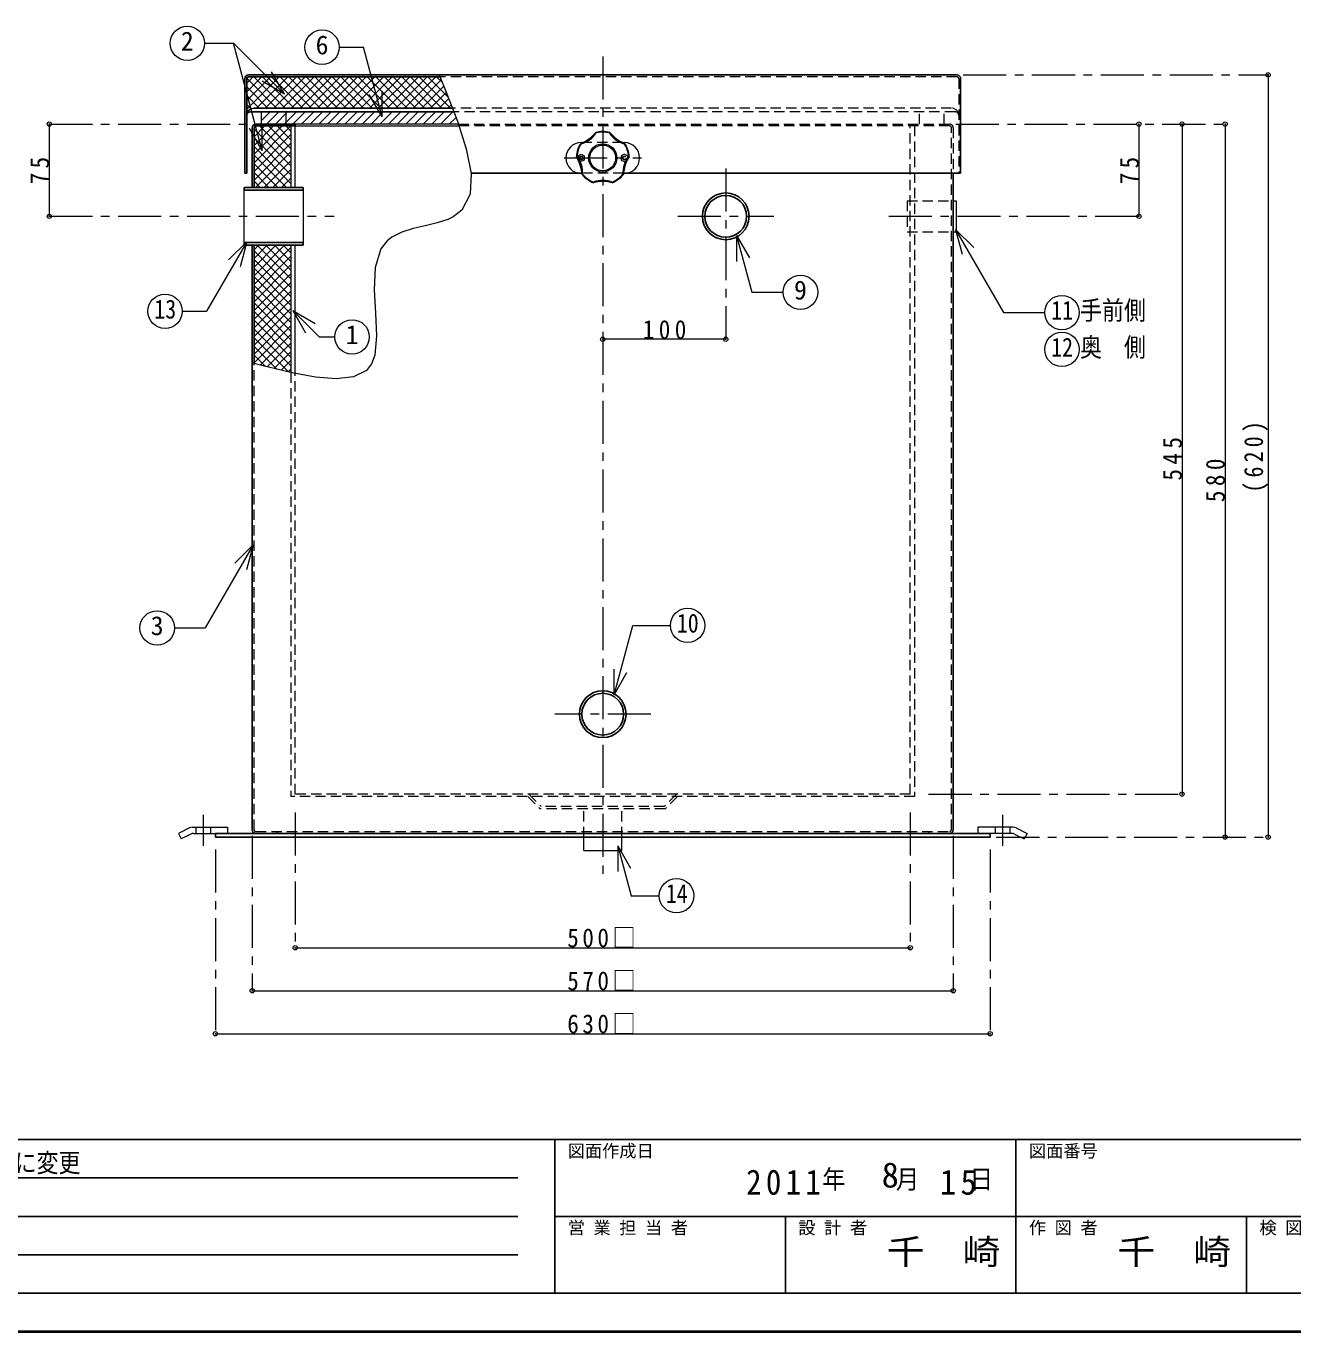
# Model space of a CAD drawing. Units: millimetres at full size, sheet at 1:7. Extents: x -1486 to 1349, y -951 to 1016.
# Drawn here: x -537 to 493, y -951 to 112 of the extents above; entities that cross this region are included whole.
import ezdxf
from ezdxf.enums import TextEntityAlignment as Align

# ---------------------------------------------------------------- set-up
doc = ezdxf.new("R2010")
doc.units = ezdxf.units.MM
doc.header["$LTSCALE"] = 7
doc.header["$PDMODE"] = 32
doc.header["$PDSIZE"] = 3.5
doc.linetypes.add('CHAIN1', pattern=[8, 5, -1, 1, -1])
doc.linetypes.add('DASHED1', pattern=[1.8, 1.2, -0.6])
doc.layers.add('0-0', color=7, linetype='Continuous', lineweight=18)
doc.styles.add('ＭＳ ゴシック', font='')
doc.styles.get('ＭＳ ゴシック').set_extended_font_data('MS Gothic')

msp = doc.modelspace()

# ---------------------------------------------------------------- linework, layer by layer
at = {"layer": '0-0'}
for p, q in [((-392.271, 97.578), (-368.675, 97.578)), ((-345.261, 10.194), (-368.675, 97.578)), ((-327.31, 56.213), (-368.675, 97.578)), ((-282.684, 94.449), (-263.088, 94.449)), ((-247.91, 37.805), (-263.088, 94.449)), ((-327.31, 56.213), (-337.81, 74.399)), ((-327.31, 56.213), (-345.497, 66.713)), ((-247.91, 37.805), (-258.41, 55.991)), ((-247.91, 37.805), (-247.91, 58.805)), ((-345.961, 31.839), (-345.961, 41.839)), ((-325.961, 31.839), (-325.961, 41.839)), ((-345.261, 10.194), (-355.761, 28.381)), ((-345.261, 10.194), (-345.261, 31.194)), ((-321.961, 30.339), (-321.961, -19.661)), ((-185.773, 31.839), (-318.461, 31.839)), ((-318.461, -19.661), (-318.461, 30.339)), ((-318.461, 30.339), (-185.294, 30.339)), ((-85.961, 16.839), (-84.895, 16.839)), ((-52.027, 16.839), (-50.961, 16.839)), ((-359.961, -64.511), (-359.961, -21.811)), ((-311.961, -21.811), (-311.961, -64.511)), ((216.539, -30.661), (219.039, -30.661)), ((219.039, -30.661), (219.039, -55.661)), ((40.36, -58.778), (50.86, -76.965)), ((40.36, -58.778), (40.36, -79.778)), ((40.36, -58.778), (52.733, -104.956)), ((216.539, -55.661), (219.039, -55.661)), ((218.321, -53.746), (223.757, -74.03)), ((218.321, -53.746), (233.171, -68.595)), ((-357.948, -63.833), (-390.611, -120.407)), ((-357.948, -63.833), (-372.798, -78.682)), ((-357.948, -63.833), (-363.384, -84.117)), ((-321.961, -66.661), (-321.961, -170.279)), ((-318.461, -170.977), (-318.461, -66.661)), ((52.733, -104.956), (78.312, -104.956)), ((-410.342, -120.407), (-390.611, -120.407)), ((-320.547, -119.84), (-302.361, -130.34)), ((-320.547, -119.84), (-310.047, -138.026)), ((-352.77, -310.469), (-391.746, -377.977)), ((-352.77, -310.469), (-367.619, -325.318)), ((-352.77, -310.469), (-358.205, -330.753)), ((-416.758, -377.977), (-391.746, -377.977)), ((-59.257, -432.479), (-59.257, -411.479)), ((-59.257, -432.479), (-48.757, -414.292)), ((-404.517, -540.689), (-413.461, -545.161)), ((-402.281, -540.161), (-373.461, -540.161)), ((-373.461, -540.161), (-373.461, -545.161)), ((236.539, -540.161), (236.539, -545.161)), ((265.359, -540.161), (236.539, -540.161)), ((267.595, -540.689), (276.539, -545.161)), ((-413.461, -545.161), (-411.225, -549.633)), ((-403.336, -545.689), (-411.225, -549.633)), ((-401.1, -545.161), (-383.461, -545.161)), ((-83.961, -559.161), (-83.961, -548.161)), ((-52.961, -559.161), (-52.961, -548.161)), ((264.178, -545.161), (246.539, -545.161)), ((266.415, -545.689), (274.303, -549.633)), ((276.539, -545.161), (274.303, -549.633)), ((-83.961, -559.161), (-52.961, -559.161)), ((-56.314, -555.168), (-45.814, -573.354)), ((-56.314, -555.168), (-56.314, -576.168))]:
    msp.add_line(p, q, dxfattribs=at)
at = {"layer": '0-0', "color": 4, "linetype": 'CHAIN1', "lineweight": 9}
for p, q in [((-68.461, 86.839), (-68.461, -584.161)), ((224.539, 71.839), (472.539, 71.839)), ((-518.461, 31.839), (-355.461, 31.839)), ((218.539, 31.839), (437.539, 31.839)), ((-99.961, 4.339), (-36.961, 4.339)), ((31.539, -4.161), (31.539, -143.161)), ((-518.461, -43.161), (-286.961, -43.161)), ((-7.461, -43.161), (70.539, -43.161)), ((164.039, -43.161), (367.539, -43.161)), ((-29.461, -448.161), (-107.461, -448.161)), ((196.539, -513.161), (402.539, -513.161)), ((-393.461, -530.161), (-393.461, -555.161)), ((-318.461, -528.161), (-318.461, -638.161)), ((181.539, -528.161), (181.539, -638.161)), ((256.539, -530.161), (256.539, -555.161)), ((-353.461, -547.161), (-353.461, -673.161)), ((216.539, -547.161), (216.539, -673.161)), ((251.539, -548.161), (472.539, -548.161)), ((-383.461, -558.161), (-383.461, -708.161)), ((246.539, -558.161), (246.539, -708.161))]:
    msp.add_line(p, q, dxfattribs=at)
at = {"layer": '0-0', "color": 5, "lineweight": 25}
for p, q in [((-359.461, 68.839), (-359.461, -8.161)), ((-357.961, 68.839), (-357.961, -8.161)), ((-356.461, 71.839), (219.539, 71.839)), ((-356.461, 70.339), (-200.789, 70.339)), ((222.539, 68.839), (222.539, -8.161)), ((-351.961, 44.839), (-190.645, 44.839)), ((-354.961, 41.839), (-189.485, 41.839)), ((-353.461, 28.839), (-353.461, -19.661)), ((-351.961, -19.661), (-351.961, 28.839)), ((-318.461, 31.839), (-350.461, 31.839)), ((-350.461, 30.339), (-318.461, 30.339)), ((-318.461, 30.339), (-318.461, 31.839)), ((-357.961, -8.161), (-359.461, -8.161)), ((-175.581, -8.161), (-85.353, -8.161)), ((-51.569, -8.161), (222.539, -8.161)), ((216.539, -8.161), (216.539, -542.161)), ((-359.961, -19.661), (-311.961, -19.661)), ((-359.961, -19.661), (-359.961, -21.811)), ((-311.961, -19.661), (-311.961, -21.811)), ((-359.961, -21.811), (-311.961, -21.811)), ((-359.961, -64.511), (-311.961, -64.511)), ((-359.961, -64.511), (-359.961, -66.661)), ((-359.961, -66.661), (-311.961, -66.661)), ((-353.461, -66.661), (-353.461, -542.161)), ((-351.961, -162.924), (-351.961, -66.661)), ((-311.961, -64.511), (-311.961, -66.661)), ((-383.461, -545.161), (-383.461, -548.161)), ((-383.461, -545.161), (246.539, -545.161)), ((246.539, -548.161), (-383.461, -548.161)), ((246.539, -545.161), (246.539, -548.161))]:
    msp.add_line(p, q, dxfattribs=at)
at = {"layer": '0-0', "color": 4, "lineweight": 9}
for p, q in [((-357.961, 43.901), (-331.522, 70.339)), ((-357.961, 50.972), (-338.593, 70.339)), ((-357.961, 58.043), (-345.665, 70.339)), ((-357.961, 65.114), (-352.736, 70.339)), ((-357.932, 69.13), (-333.641, 44.839)), ((-352.07, 70.339), (-326.57, 44.839)), ((-349.951, 44.839), (-324.451, 70.339)), ((-344.999, 70.339), (-319.499, 44.839)), ((-342.88, 44.839), (-317.38, 70.339)), ((-337.928, 70.339), (-312.428, 44.839)), ((-335.809, 44.839), (-310.309, 70.339)), ((-330.857, 70.339), (-305.357, 44.839)), ((-328.738, 44.839), (-303.238, 70.339)), ((-323.786, 70.339), (-298.286, 44.839)), ((-321.667, 44.839), (-296.167, 70.339)), ((-316.715, 70.339), (-291.215, 44.839)), ((-314.596, 44.839), (-289.096, 70.339)), ((-309.644, 70.339), (-284.144, 44.839)), ((-307.525, 44.839), (-282.025, 70.339)), ((-302.573, 70.339), (-277.073, 44.839)), ((-300.454, 44.839), (-274.954, 70.339)), ((-295.502, 70.339), (-270.002, 44.839)), ((-293.383, 44.839), (-267.883, 70.339)), ((-288.431, 70.339), (-262.931, 44.839)), ((-286.312, 44.839), (-260.812, 70.339)), ((-281.36, 70.339), (-255.86, 44.839)), ((-279.241, 44.839), (-253.741, 70.339)), ((-274.289, 70.339), (-248.789, 44.839)), ((-272.17, 44.839), (-246.67, 70.339)), ((-267.217, 70.339), (-241.717, 44.839)), ((-265.099, 44.839), (-239.599, 70.339)), ((-260.146, 70.339), (-234.646, 44.839)), ((-258.027, 44.839), (-232.527, 70.339)), ((-253.075, 70.339), (-227.575, 44.839)), ((-250.956, 44.839), (-225.456, 70.339)), ((-246.004, 70.339), (-220.504, 44.839)), ((-243.885, 44.839), (-218.385, 70.339)), ((-238.933, 70.339), (-213.433, 44.839)), ((-236.814, 44.839), (-211.314, 70.339)), ((-231.862, 70.339), (-206.362, 44.839)), ((-229.743, 44.839), (-204.243, 70.339)), ((-224.791, 70.339), (-199.291, 44.839)), ((-222.672, 44.839), (-199.739, 67.773)), ((-217.72, 70.339), (-192.22, 44.839)), ((-210.649, 70.339), (-194.113, 53.803)), ((-203.578, 70.339), (-198.858, 65.619)), ((472.539, 71.839), (472.539, -548.161)), ((-357.961, 62.088), (-340.712, 44.839)), ((-357.961, 55.017), (-347.784, 44.839)), ((-215.601, 44.839), (-197.686, 62.755)), ((-208.53, 44.839), (-195.634, 57.735)), ((-357.961, 47.946), (-354.356, 44.341)), ((-201.459, 44.839), (-193.661, 52.637)), ((-194.388, 44.839), (-191.689, 47.538)), ((-357.961, 40.875), (-357.694, 40.608)), ((-345.961, 34.688), (-338.809, 41.839)), ((-345.961, 41.759), (-345.88, 41.839)), ((-341.738, 31.839), (-331.738, 41.839)), ((-334.667, 31.839), (-324.667, 41.839)), ((-327.596, 31.839), (-317.596, 41.839)), ((-320.525, 31.839), (-310.525, 41.839)), ((-313.454, 31.839), (-303.454, 41.839)), ((-306.383, 31.839), (-296.383, 41.839)), ((-299.312, 31.839), (-289.312, 41.839)), ((-292.241, 31.839), (-282.241, 41.839)), ((-285.17, 31.839), (-275.17, 41.839)), ((-278.099, 31.839), (-268.099, 41.839)), ((-271.027, 31.839), (-261.027, 41.839)), ((-263.956, 31.839), (-253.956, 41.839)), ((-256.885, 31.839), (-246.885, 41.839)), ((-249.814, 31.839), (-239.814, 41.839)), ((-242.743, 31.839), (-232.743, 41.839)), ((-235.672, 31.839), (-225.672, 41.839)), ((-228.601, 31.839), (-218.601, 41.839)), ((-221.53, 31.839), (-211.53, 41.839)), ((-214.459, 31.839), (-204.459, 41.839)), ((-207.388, 31.839), (-197.388, 41.839)), ((-200.317, 31.839), (-190.317, 41.839)), ((-193.246, 31.839), (-187.744, 37.341)), ((-186.175, 31.839), (-185.87, 32.144)), ((-518.461, 31.839), (-518.461, -43.161)), ((-351.961, 0.403), (-322.025, 30.339)), ((-351.961, 7.474), (-329.096, 30.339)), ((-351.961, 14.546), (-336.167, 30.339)), ((-351.961, 21.617), (-343.238, 30.339)), ((-351.961, 28.688), (-350.309, 30.339)), ((-351.961, 27.804), (-321.961, -2.196)), ((-351.961, -6.668), (-321.961, 23.332)), ((-347.426, 30.339), (-321.961, 4.875)), ((-340.355, 30.339), (-321.961, 11.946)), ((-333.284, 30.339), (-321.961, 19.017)), ((-326.212, 30.339), (-321.961, 26.088)), ((367.539, 31.839), (367.539, -43.161)), ((402.539, 31.839), (402.539, -513.161)), ((437.539, 31.839), (437.539, -548.161)), ((-351.961, 20.732), (-321.961, -9.268)), ((-351.961, -13.739), (-321.961, 16.261)), ((-351.961, 13.661), (-321.961, -16.339)), ((-351.961, 6.59), (-325.71, -19.661)), ((-350.812, -19.661), (-321.961, 9.19)), ((-343.741, -19.661), (-321.961, 2.119)), ((-351.961, -0.481), (-332.781, -19.661)), ((-351.961, -7.552), (-339.852, -19.661)), ((-336.67, -19.661), (-321.961, -4.952)), ((-351.961, -14.623), (-346.923, -19.661)), ((-329.599, -19.661), (-321.961, -12.023)), ((-322.527, -19.661), (-321.961, -19.094)), ((-351.961, -70.307), (-348.314, -66.661)), ((-351.961, -77.378), (-341.243, -66.661)), ((-351.961, -84.449), (-334.172, -66.661)), ((-351.961, -91.52), (-327.101, -66.661)), ((-351.961, -98.592), (-321.961, -68.592)), ((-351.961, -71.191), (-321.961, -101.191)), ((-349.421, -66.661), (-321.961, -94.12)), ((-342.35, -66.661), (-321.961, -87.049)), ((-335.278, -66.661), (-321.961, -79.978)), ((-328.207, -66.661), (-321.961, -72.907)), ((-351.961, -105.663), (-321.961, -75.663)), ((-351.961, -78.263), (-321.961, -108.263)), ((-351.961, -112.734), (-321.961, -82.734)), ((-351.961, -85.334), (-321.961, -115.334)), ((-351.961, -119.805), (-321.961, -89.805)), ((-351.961, -92.405), (-321.961, -122.405)), ((-351.961, -126.876), (-321.961, -96.876)), ((-351.961, -99.476), (-321.961, -129.476)), ((-351.961, -133.947), (-321.961, -103.947)), ((-351.961, -106.547), (-321.961, -136.547)), ((-351.961, -141.018), (-321.961, -111.018)), ((-351.961, -113.618), (-321.961, -143.618)), ((-351.961, -148.089), (-321.961, -118.089)), ((-351.961, -120.689), (-321.961, -150.689)), ((-351.961, -155.16), (-321.961, -125.16)), ((-351.961, -127.76), (-321.961, -157.76)), ((-351.961, -162.231), (-321.961, -132.231)), ((-351.961, -134.831), (-321.961, -164.831)), ((-351.961, -141.902), (-324.094, -169.769)), ((-346.884, -164.226), (-321.961, -139.302)), ((-341.256, -165.668), (-321.961, -146.373)), ((31.539, -143.161), (-68.461, -143.161)), ((-351.961, -148.973), (-333.385, -167.549)), ((-351.961, -156.044), (-342.708, -165.297)), ((-335.549, -167.032), (-321.961, -153.444)), ((-329.841, -168.396), (-321.961, -160.515)), ((-324.134, -169.759), (-321.961, -167.587)), ((-318.461, -638.161), (181.539, -638.161)), ((-353.461, -673.161), (216.539, -673.161)), ((-383.461, -708.161), (246.539, -708.161))]:
    msp.add_line(p, q, dxfattribs=at)
at = {"layer": '0-0', "linetype": 'DASHED1'}
for p, q in [((219.539, 70.339), (-200.789, 70.339)), ((221.039, 68.839), (221.039, -8.161)), ((215.039, 44.839), (-190.645, 44.839)), ((218.039, 41.839), (-189.485, 41.839)), ((-185.773, 31.839), (213.539, 31.839)), ((213.539, 30.339), (-185.294, 30.339)), ((181.539, -513.161), (181.539, 31.839)), ((215.039, -542.161), (215.039, 28.839)), ((216.539, 28.839), (216.539, -8.161)), ((-51.569, -8.161), (-85.353, -8.161)), ((-351.961, -542.161), (-351.961, -162.924)), ((-321.961, -170.279), (-321.961, -515.161)), ((-318.461, -513.161), (-318.461, -170.977)), ((181.539, -513.161), (-318.461, -513.161)), ((-350.461, -543.661), (213.539, -543.661)), ((-333.461, -543.661), (-333.461, -545.161)), ((196.539, -543.661), (196.539, -545.161))]:
    msp.add_line(p, q, dxfattribs=at)
at = {"layer": '0-0', "color": 4, "linetype": 'DASHED1', "lineweight": 9}
for p, q in [((189.039, 31.839), (189.039, 41.839)), ((209.039, 31.839), (209.039, 41.839)), ((-52.027, 16.839), (-84.895, 16.839)), ((-88.461, 6.089), (-85.961, 7.339)), ((-88.461, 6.089), (-88.461, 2.589)), ((-85.961, 1.339), (-88.461, 2.589)), ((-85.961, 7.339), (-83.461, 6.089)), ((-83.461, 2.589), (-85.961, 1.339)), ((-83.461, 6.089), (-83.461, 2.589)), ((-50.961, 7.339), (-53.461, 6.089)), ((-53.461, 6.089), (-53.461, 2.589)), ((-53.461, 2.589), (-50.961, 1.339)), ((-48.461, 6.089), (-50.961, 7.339)), ((-50.961, 1.339), (-48.461, 2.589)), ((-48.461, 6.089), (-48.461, 2.589)), ((179.039, -30.661), (216.539, -30.661)), ((-129.289, -515.161), (-119.289, -525.161)), ((-128.461, -513.161), (-118.461, -523.161)), ((-8.461, -513.161), (-18.461, -523.161)), ((-7.632, -515.161), (-17.632, -525.161)), ((-17.632, -525.161), (-119.289, -525.161)), ((-18.461, -523.161), (-118.461, -523.161)), ((-83.961, -548.161), (-83.961, -523.161)), ((-52.961, -548.161), (-52.961, -523.161)), ((-399.461, -540.161), (-399.461, -545.161)), ((-387.461, -540.161), (-387.461, -545.161)), ((250.539, -540.161), (250.539, -545.161)), ((262.539, -540.161), (262.539, -545.161))]:
    msp.add_line(p, q, dxfattribs=at)
at = {"layer": '0-0', "color": 6, "lineweight": 25}
for p, q in [((-1454.461, -794.161), (1317.539, -794.161)), ((-107.461, -919.161), (-107.461, -794.161)), ((267.539, -794.161), (267.539, -919.161)), ((-787.461, -825.411), (-137.461, -825.411)), ((-137.461, -856.661), (-787.461, -856.661)), ((1317.539, -856.661), (-107.461, -856.661)), ((80.039, -919.161), (80.039, -856.661)), ((455.039, -919.161), (455.039, -856.661)), ((-137.461, -887.911), (-787.461, -887.911)), ((1317.539, -919.161), (-1454.461, -919.161))]:
    msp.add_line(p, q, dxfattribs=at)
at = {"layer": '0-0', "color": 1, "lineweight": 40}
msp.add_line((1349.039, -950.661), (-1485.961, -950.661), dxfattribs=at)
at = {"layer": '0-0'}
for points in [[(-201.403, 71.839), (-195.671, 57.832), (-186.519, 34.173), (-179.392, 11.875), (-175.574, -8.2), (-176.346, -25.189), (-182.991, -38.231), (-190.041, -43.647), (-194.446, -45.688), (-203.171, -48.482), (-212.75, -50.797), (-222.512, -53.147), (-231.784, -56.043), (-239.896, -59.997), (-243.804, -62.978), (-248.992, -69.699), (-253.579, -84.85), (-254.368, -102.917), (-253.354, -122.048), (-252.534, -140.39), (-253.905, -156.089), (-256.49, -163.254), (-260.564, -168.445), (-271.012, -173.83), (-285.106, -175.413), (-302.051, -174.025), (-321.05, -170.496), (-341.308, -165.656), (-353.32, -162.575)], [(218.321, -53.746), (257.404, -121.439), (290.879, -121.439)], [(-320.547, -119.84), (-299.14, -141.246), (-286.264, -141.246)], [(-59.257, -432.479), (-44.101, -375.917), (-13.499, -375.917)], [(-56.314, -555.168), (-45.408, -595.87), (-22.484, -595.87)]]:
    msp.add_lwpolyline(points, dxfattribs=at)
at = {"layer": '0-0', "linetype": 'DASHED1'}
msp.add_lwpolyline([(185.039, 30.339), (185.039, -515.161), (-321.961, -515.161)], dxfattribs=at)
at = {"layer": '0-0', "color": 4, "linetype": 'DASHED1', "lineweight": 9}
msp.add_lwpolyline([(179.039, -30.661), (179.039, -55.661), (216.539, -55.661)], dxfattribs=at)
at = {"layer": '0-0'}
for centre, radius in [((-406.271, 97.578), 14), ((-296.684, 94.449), 14), ((-68.461, 4.339), 10.5), ((92.312, -104.956), 14), ((-424.342, -120.407), 14), ((304.879, -121.439), 14), ((-272.264, -141.246), 14), ((304.879, -151.439), 14), ((-430.758, -377.977), 14), ((0.501, -375.917), 14), ((-8.484, -595.87), 14)]:
    msp.add_circle(centre, radius, dxfattribs=at)
at = {"layer": '0-0', "color": 4, "lineweight": 9}
msp.add_circle((-68.461, 4.339), 11.5, dxfattribs=at)
at = {"layer": '0-0', "color": 4, "linetype": 'DASHED1', "lineweight": 9}
for centre in [(-85.961, 4.339), (-50.961, 4.339)]:
    msp.add_circle(centre, 1.5, dxfattribs=at)
at = {"layer": '0-0', "color": 5, "lineweight": 25}
for centre, radius in [((31.539, -43.161), 19), ((31.539, -43.161), 17), ((-68.461, -448.161), 19), ((-68.461, -448.161), 17)]:
    msp.add_circle(centre, radius, dxfattribs=at)
for centre, radius, start, end in [((-356.461, 68.839), 3, 90, 180), ((-356.461, 68.839), 1.5, 90, 180), ((219.539, 68.839), 3, 0, 90), ((-351.961, 38.839), 6, 90, 180), ((-354.961, 38.839), 3, 90, 180), ((-350.461, 28.839), 3, 90, 180), ((-350.461, 28.839), 1.5, 90, 180), ((-350.461, -542.161), 3, 180, 270), ((213.539, -542.161), 3, 270, 0)]:
    msp.add_arc(centre, radius, start, end, dxfattribs=at)
at = {"layer": '0-0', "linetype": 'DASHED1'}
for centre, radius, start, end in [((219.539, 68.839), 1.5, 0, 90), ((215.039, 38.839), 6, 0, 90), ((218.039, 38.839), 3, 0, 90), ((213.539, 28.839), 3, 0, 90), ((213.539, 28.839), 1.5, 0, 90), ((-350.461, -542.161), 1.5, 180, 270), ((213.539, -542.161), 1.5, 270, 0)]:
    msp.add_arc(centre, radius, start, end, dxfattribs=at)
at = {"layer": '0-0'}
for centre, radius, start, end in [((-97.302, 44.036), 29.893, 291.41115, 320.58885), ((-90.212, 34.278), 18.831, 283.0119, 328.9881), ((-68.461, 4.339), 21.5, 74.5, 105.5), ((-68.461, 4.339), 21, 74.5, 105.5), ((-46.709, 34.278), 18.831, 211.0119, 256.9881), ((-39.62, 44.036), 29.893, 219.41115, 248.58885), ((-85.961, 4.339), 12.5, 90, 270), ((-68.461, 4.339), 21.5, 146.5, 177.5), ((-68.461, 4.339), 21, 146.5, 177.5), ((-50.961, 4.339), 12.5, 270, 90), ((-68.461, 4.339), 21, 2.5, 33.5), ((-68.461, 4.339), 21.5, 2.5, 33.5), ((-115.127, -10.823), 29.893, 3.41115, 32.58885), ((-103.656, -7.096), 18.831, 355.0119, 40.9881), ((-33.266, -7.096), 18.831, 139.0119, 184.9881), ((-21.795, -10.823), 29.893, 147.41115, 176.58885), ((-68.461, 4.339), 21.5, 218.5, 249.5), ((-68.461, 4.339), 21, 218.5, 249.5), ((-68.461, 4.339), 21, 290.5, 321.5), ((-68.461, 4.339), 21.5, 290.5, 321.5), ((-68.461, -44.728), 29.893, 75.41115, 104.58885), ((-68.461, -32.667), 18.831, 67.0119, 112.9881), ((-402.281, -545.161), 5, 90, 116.56505), ((265.359, -545.161), 5, 63.43495, 90), ((-401.1, -550.161), 5, 90, 116.56505), ((264.178, -550.161), 5, 63.43495, 90)]:
    msp.add_arc(centre, radius, start, end, dxfattribs=at)
at = {"layer": '0-0', "color": 4}
for p in [(472.539, 71.839), (-518.461, 31.839), (367.539, 31.839), (402.539, 31.839), (437.539, 31.839), (-518.461, -43.161), (367.539, -43.161), (-68.461, -143.161), (31.539, -143.161), (402.539, -513.161), (437.539, -548.161), (472.539, -548.161), (-318.461, -638.161), (181.539, -638.161), (-353.461, -673.161), (216.539, -673.161), (-383.461, -708.161), (246.539, -708.161)]:
    msp.add_point(p, dxfattribs=at)

# ---------------------------------------------------------------- texts
at = {"layer": '0-0', "style": 'ＭＳ ゴシック'}
for s, height, p in [('2', 15.4, (-411.521, 87.078)), ('6', 15.4, (-301.934, 83.949)), ('9', 15.4, (87.062, -115.456)), ('1', 15.4, (-277.514, -151.746)), ('3', 15.4, (-436.008, -388.477)), ('図面作成日', 10.26, (-96.961, -811.661)), ('図面番号', 10.26, (278.039, -811.661)), ('8', 20.53, (158.339, -839.411)), ('営 業 担 当 者', 10.26, (-96.961, -874.161)), ('設 計 者', 10.26, (90.539, -874.161)), ('作 図 者', 10.26, (278.039, -874.161)), ('検 図 者', 10.26, (465.539, -874.161))]:
    msp.add_text(s, height=height, dxfattribs=at).set_placement(p, align=Align.BOTTOM_LEFT)
for s, height, width, p in [('13', 15.4, 0.85, (-433.092, -130.907)), ('11', 15.4, 0.85, (296.129, -131.939)), ('手前側', 15.4, 0.85, (319.629, -131.939)), ('12', 15.4, 0.85, (296.129, -161.939)), ('奥\u3000側', 15.4, 0.85, (319.629, -161.939)), ('10', 15.4, 0.85, (-8.249, -386.417)), ('14', 15.4, 0.85, (-17.234, -606.37)), ('2010,07,18 ⑦ ﾉﾌﾞｽﾀｰ付2ヶ所に変更', 15.4, 0.85, (-787.461, -825.411)), ('千\u3000崎', 20.53, 1.1, (162.539, -901.911)), ('千\u3000崎', 20.53, 1.1, (350.039, -901.911))]:
    msp.add_text(s, height=height, dxfattribs=dict(at, width=width)).set_placement(p, align=Align.BOTTOM_LEFT)
at = {"layer": '0-0', "char_height": 15.4, "attachment_point": 7, "rotation": 90, "style": 'ＭＳ ゴシック'}
for s, insert in [('\\T1.36;\\W0.9;75', (-518.461, -17.036)), ('\\T1.36;\\W0.9;75', (367.539, -17.036)), ('\\T1.38;\\W0.85;(620)', (472.539, -267.911)), ('\\T1.38;\\W0.9;545', (402.539, -258.161)), ('\\T1.38;\\W0.9;580', (437.539, -275.661))]:
    msp.add_mtext(s, dxfattribs=dict(at, insert=insert))
at = {"layer": '0-0', "attachment_point": 7, "style": 'ＭＳ ゴシック'}
for s, insert, char_height in [('\\T1.38;\\W0.9;100', (-35.961, -143.161), 15.4), ('\\T1.3;\\W0.9;500□', (-97.336, -638.161), 15.4), ('\\T1.3;\\W0.9;570□', (-97.336, -673.161), 15.4), ('\\T1.3;\\W0.9;630□', (-97.336, -708.161), 15.4), ('\\T1.27;\\W0.9;年\\~\\~\\~月\\~\\~\\~日', (110.039, -835.911), 15.4), ('\\T1.28;\\W0.9;2011', (48.089, -839.411), 20.53), ('\\T1.27;\\W0.95;15', (205.589, -839.411), 20.53)]:
    msp.add_mtext(s, dxfattribs=dict(at, insert=insert, char_height=char_height))

doc.saveas('drawing.dxf')
